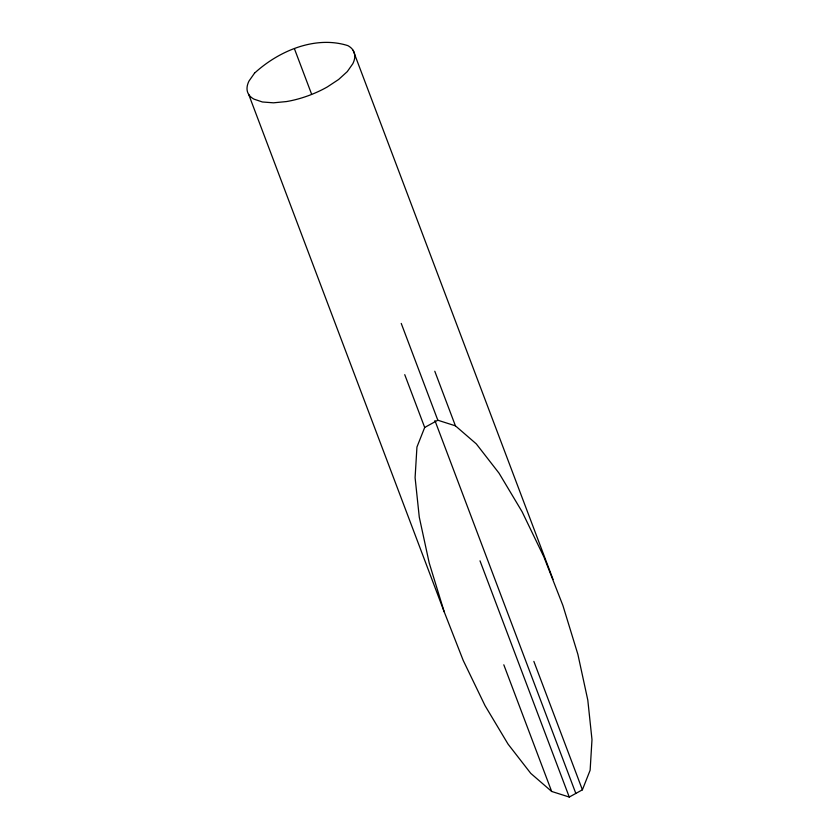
<?xml version="1.0" encoding="UTF-8"?>
<svg xmlns="http://www.w3.org/2000/svg" width="839" height="839" viewBox="0 0 839 839"><rect width="100%" height="100%" fill="white"/><g stroke="black" fill="none" stroke-linecap="round" stroke-linejoin="round"><path stroke-width="1.26" d="M424.691 427.46L416.941 447.04L415.095 477.643L419.28 517.16L429.201 562.917L444.188 611.788L463.222 660.45L485.005 705.578L508.046 744.099L530.783 773.39L551.663 791.45L569.261 797.05L582.392 789.814L590.132 770.233L591.988 739.631L587.803 700.114L577.882 654.357L562.896 605.485L543.861 556.823L522.078 511.696L499.037 473.175L476.3 443.883L455.42 425.824L437.822 420.224L424.691 427.46L404.744 374.666M353.114 50.309L553.037 579.403M434.791 371.247L455.42 425.824M533.856 661.384L582.392 789.814M401.241 323.424L437.822 420.224M294.499 48.924L311.573 94.094M434.927 420.559L575.827 793.432M480.002 560.83L569.261 797.05M503.809 664.803L551.663 791.45M248.701 94.461L444.188 611.788M254.521 73.171L249.005 81.026A60.02 25.076 -20.7 0 0 253.955 99.128L262.397 101.98L273.462 102.819L286.403 101.571A55.426 23.156 -20.7 0 0 327.357 86.92L338.61 79.495L347.294 71.598L352.81 63.743A60.02 25.076 -20.7 0 0 347.86 45.631C315.338 35.301 278.632 51.001 254.521 73.171"/></g></svg>
